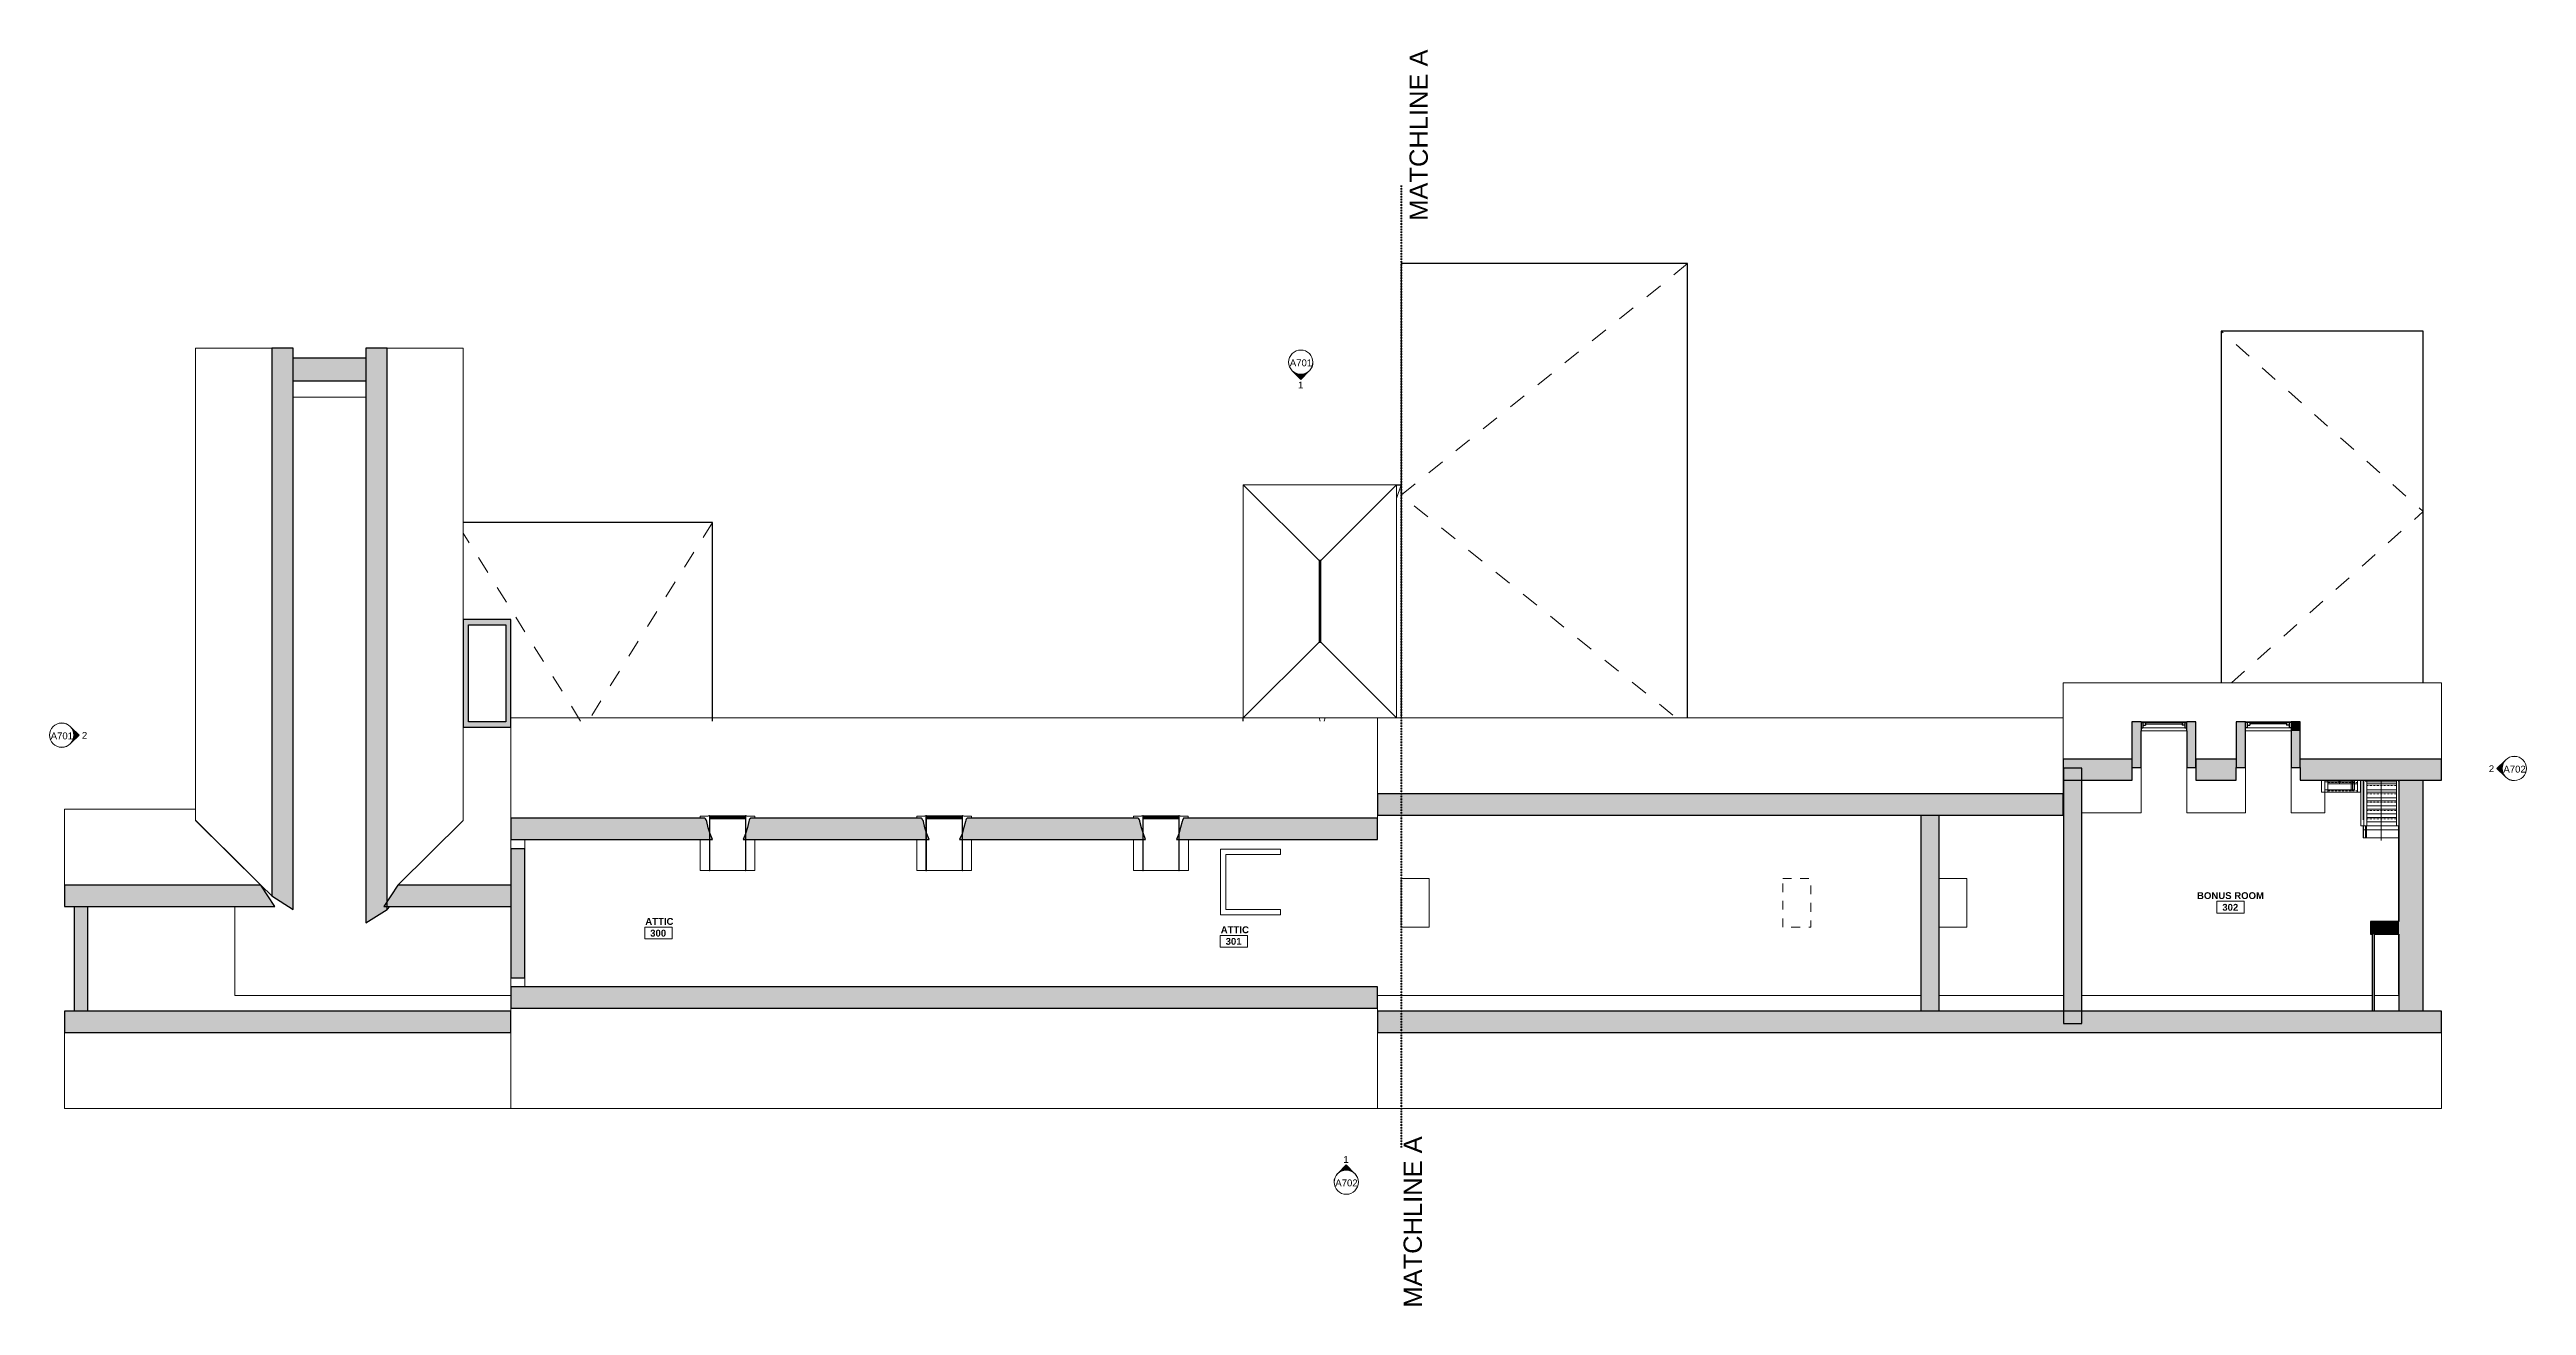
# Model space of a CAD drawing. Header units: inches. Extents: x -545 to 1083, y -2066 to -1239.
import ezdxf

# ---------------------------------------------------------------- set-up
doc = ezdxf.new("R2010")
doc.units = ezdxf.units.IN
doc.header["$MEASUREMENT"] = 0
for name, pattern in [('Dash', [0.25, 0.125, -0.125]), ('IMPORT-Dash Medium _3_', [23.04, 11.52, -11.52]), ('IMPORT-Dash Short _3_', [11.52, 5.76, -5.76]), ('Overhead 1_16_', [0.101562, 0.0625, -0.039062])]:
    doc.linetypes.add(name, pattern=pattern)
for name, color, linetype, lineweight in [('18_0417_APT_THRID FLOOR_EXISTING_dwg', 8, 'Continuous', 9), ('A-ANNO-MATC', 214, 'Dash', 140), ('A-AREA-IDEN', 2, 'Continuous', 9), ('A-FLOR-HRAL', 11, 'Continuous', 18), ('A-GENM', 13, 'Continuous', 18), ('A-GLAZ', 151, 'Continuous', 18), ('A-ROOF', 132, 'Continuous', 18), ('A-ROOF-PATT', 132, 'Continuous', 18), ('A-WALL', 113, 'Continuous', 18), ('A-WALL-PATT', 111, 'Continuous', 18), ('AE-LINE', 7, 'Continuous', 9), ('G-ANNO-SYMB', 111, 'Continuous', 9), ('G-ANNO-TEXT', 231, 'Continuous', 9), ('I-WALL', 2, 'Continuous', 18), ('S-STRS', 31, 'Continuous', 18)]:
    doc.layers.add(name, color=color, linetype=linetype, lineweight=lineweight)
doc.styles.add('Arial', font='arial.ttf', dxfattribs={"height": 4.5})
doc.styles.add('Swis721 Lt BT', font='swissl.ttf', dxfattribs={"height": 4.5})
doc.styles.add('Swis721 Lt BT_1', font='swissl.ttf', dxfattribs={"height": 12})
doc.styles.add('Swis721 Lt BT_B', font='', dxfattribs={"height": 4.5})
doc.styles.get('Swis721 Lt BT_B').set_extended_font_data('Swis721 Lt BT', bold=True)

# ---------------------------------------------------------------- blocks, each defined once
blk = doc.blocks.new('18_0417_APT_THRID FLOOR_EXISTING_dwg-5082361-ATTIC - CONSTRUCTION')
at = {"layer": 'AE-LINE', "color": 253, "lineweight": 18}
for p, q in [((4139.5, -1468), (4091.6, -1468)), ((5446.9, -1721), (5427.2, -1721)), ((5437, -1722.1), (5437.6, -1719.9)), ((5452.5, -1721), (5453, -1721)), ((5454, -1720.7), (5454, -1719.9)), ((5454.7, -1720.7), (5454.7, -1719.9)), ((5455, -1721), (5474.5, -1721)), ((5464.4, -1759.5), (5464.4, -1719.9)), ((5475.8, -1720.7), (5475.8, -1719.9)), ((5255.5, -1741.5), (5255.3, -1741.5)), ((5446.9, -1726.3), (5427.2, -1726.3)), ((5452.5, -1726.3), (5453, -1726.3)), ((5452.5, -1731.6), (5453, -1731.6)), ((5452.5, -1736.8), (5453, -1736.8)), ((5452.5, -1742.1), (5453, -1742.1)), ((5455, -1726.3), (5474.5, -1726.3)), ((5455, -1731.6), (5474.5, -1731.6)), ((5455, -1736.8), (5474.5, -1736.8)), ((5455, -1742.1), (5474.5, -1742.1)), ((5452.5, -1752.6), (5475.8, -1752.6)), ((5452.5, -1757.9), (5475.8, -1757.9)), ((5454, -1757.9), (5454, -1749.9)), ((5454.7, -1757.9), (5454.7, -1749.9)), ((5455, -1747.4), (5474.5, -1747.4)), ((5475.8, -1812.8), (5475.8, -1749.9)), ((4053.3, -1771.9), (4053.3, -1772)), ((4053.3, -1803), (4053.3, -1861.5)), ((5475.8, -1860.8), (5475.8, -1821.3)), ((4053.3, -1861.5), (4235, -1861.5)), ((4804.6, -1861.5), (5161.8, -1861.5)), ((5173.8, -1861.5), (5255.5, -1861.5)), ((5267.5, -1861.5), (5458.4, -1861.5)), ((5459.9, -1861.5), (5475.8, -1861.5))]:
    blk.add_line(p, q, dxfattribs=at)
at = {"layer": 'AE-LINE', "color": 253, "linetype": 'IMPORT-Dash Medium _3_', "lineweight": 18}
for p, q in [((4817.1, -1534.7), (4820, -1525.7)), ((4280.7, -1681), (4203.5, -1557.4)), ((4367.3, -1550.4), (4285.7, -1681)), ((4766.2, -1679), (4766.9, -1681)), ((4769.4, -1681), (4770.1, -1679))]:
    blk.add_line(p, q, dxfattribs=at)
at = {"layer": 'AE-LINE', "color": 9, "lineweight": 30}
for p, q in [((4817.1, -1525.7), (4820, -1525.7)), ((4716.3, -1681), (4716.3, -1679)), ((5446.9, -1726.3), (5446.9, -1719.9)), ((5452.5, -1719.9), (5452.5, -1746)), ((5452.5, -1749.9), (5452.5, -1757.9))]:
    blk.add_line(p, q, dxfattribs=at)
at = {"layer": 'AE-LINE', "color": 253, "linetype": 'IMPORT-Dash Medium _3_', "lineweight": 18, "flags": 128}
for points in [[(5008.4, -1380.1), (4820, -1532.5), (5001, -1679)], [(5365.9, -1655.9), (5492, -1543.2), (5359.2, -1424.6)]]:
    blk.add_lwpolyline(points, dxfattribs=at)
at = {"layer": 'AE-LINE', "color": 9, "lineweight": 30, "flags": 128}
for points in [[(5008.4, -1679), (5008.4, -1380.1), (4820, -1380.1), (4820, -1525.7), (4820, -1679)], [(5492, -1655.9), (5492, -1424.6), (5359.2, -1424.6), (5359.2, -1655.9)], [(4367.3, -1681), (4367.3, -1550.4), (4203.5, -1550.4)]]:
    blk.add_lwpolyline(points, dxfattribs=at)
at = {"layer": 'AE-LINE', "color": 253, "lineweight": 18, "flags": 128}
for points in [[(5375.2, -1711.6), (5375.2, -1741.5), (5336.6, -1741.5), (5336.6, -1687.5)], [(5306.6, -1711.6), (5306.6, -1741.5), (5267.5, -1741.5)], [(5427.2, -1719.9), (5427.2, -1741.5), (5405.2, -1741.5), (5405.2, -1711.6)], [(5437, -1719.9), (5437, -1722.1), (5436.4, -1719.9)], [(5173.8, -1816.7), (5191.9, -1816.7), (5191.9, -1784.5), (5173.8, -1784.5)]]:
    blk.add_lwpolyline(points, dxfattribs=at)
for points in [[(5444.7, -1719.9), (5444.7, -1727.1)], [(5445.4, -1719.9), (5445.4, -1726.9)], [(4820.2, -1784.5), (4838.6, -1784.5), (4838.6, -1816.7), (4820.2, -1816.7)]]:
    blk.add_lwpolyline(points, close=True, dxfattribs=at)
at = {"layer": 'AE-LINE', "color": 253, "linetype": 'IMPORT-Dash Short _3_', "lineweight": 18, "flags": 128}
blk.add_lwpolyline([(5070.9, -1784.5), (5089.3, -1784.5), (5089.3, -1816.7), (5070.9, -1816.7)], close=True, dxfattribs=at)
blk = doc.blocks.new('Top Rail Type - Top Rail_Internal_-5120878-ATTIC - CONSTRUCTION')
at = {"layer": 'A-FLOR-HRAL', "lineweight": 9}
for p, q in [((971.7, -1727.9), (971.7, -1719.9)), ((973.7, -1719.9), (973.7, -1727.9)), ((976, -1749.9), (976, -1719.9)), ((978, -1719.9), (978, -1749.9)), ((973.7, -1727.9), (971.7, -1727.9)), ((978, -1749.9), (976, -1749.9))]:
    blk.add_line(p, q, dxfattribs=at)
blk = doc.blocks.new('Top Rail Type - Top Rail_Internal_-V1-ATTIC - CONSTRUCTION')
at = {"layer": 'A-FLOR-HRAL', "lineweight": 9}
for p, q in [((971.7, -1727.9), (971.7, -1719.9)), ((973.7, -1727.9), (973.7, -1719.9)), ((976, -1719.9), (976, -1749.9)), ((978, -1719.9), (978, -1749.9)), ((971.7, -1727.9), (973.7, -1727.9)), ((978, -1749.9), (976, -1749.9))]:
    blk.add_line(p, q, dxfattribs=at)
blk = doc.blocks.new('Top Rail Type - Top Rail_Internal_-5120897-ATTIC - CONSTRUCTION')
at = {"layer": 'A-FLOR-HRAL', "lineweight": 9}
for p, q in [((950.2, -1727.9), (950.2, -1719.9)), ((952.2, -1719.9), (952.2, -1727.9)), ((997.5, -1749.9), (997.5, -1719.9)), ((952.2, -1727.9), (950.2, -1727.9)), ((999, -1749.9), (997.5, -1749.9))]:
    blk.add_line(p, q, dxfattribs=at)
blk = doc.blocks.new('Top Rail Type - Top Rail_Internal_-V2-ATTIC - CONSTRUCTION')
at = {"layer": 'A-FLOR-HRAL', "lineweight": 9}
for p, q in [((950.2, -1727.9), (950.2, -1719.9)), ((952.2, -1727.9), (952.2, -1719.9)), ((997.5, -1719.9), (997.5, -1749.9)), ((950.2, -1727.9), (952.2, -1727.9)), ((999, -1749.9), (997.5, -1749.9))]:
    blk.add_line(p, q, dxfattribs=at)
blk = doc.blocks.new('Window-Double-Hung - 30_ x 46_-5486837-ATTIC - CONSTRUCTION')
at = {"layer": 'A-GLAZ', "color": 8, "lineweight": 30}
for p, q in [((-15, 3), (-15, -3)), ((-15, 2.5), (-12, 2.5)), ((-13.75, 2.5), (-13.75, -1)), ((-13.75, 0.75), (-12, 0.75)), ((-12, 2.5), (-12, 0.75)), ((-12, 1.625), (12, 1.625)), ((12, 2.5), (15, 2.5)), ((12, 2.5), (12, 0.75)), ((13.75, 0.75), (12, 0.75)), ((13.75, 2.5), (13.75, -1)), ((15, -3), (15, 3)), ((-15, -1), (-13.75, -1)), ((13.75, -1), (15, -1))]:
    blk.add_line(p, q, dxfattribs=at)
at = {"layer": 'A-GLAZ'}
for p, q in [((15, 3), (-15, 3)), ((-15, -3), (15, -3))]:
    blk.add_line(p, q, dxfattribs=at)
at = {"layer": 'A-GLAZ', "lineweight": 9}
for p, q in [((-12, 2.5), (12, 2.5)), ((-13.75, -1), (13.75, -1))]:
    blk.add_line(p, q, dxfattribs=at)
blk = doc.blocks.new('Window-Double-Hung - 30_ x 46_-5486841-ATTIC - CONSTRUCTION')
at = {"layer": 'A-GLAZ'}
for p, q in [((-15, 3), (15, 3)), ((15, -3), (-15, -3))]:
    blk.add_line(p, q, dxfattribs=at)
at = {"layer": 'A-GLAZ', "color": 8, "lineweight": 30}
for p, q in [((-15, -3), (-15, 3)), ((-15, 1), (-13.75, 1)), ((-13.75, -2.5), (-13.75, 1)), ((13.75, 1), (15, 1)), ((13.75, -2.5), (13.75, 1)), ((15, 3), (15, -3)), ((-15, -2.5), (-12, -2.5)), ((-13.75, -0.75), (-12, -0.75)), ((-12, -2.5), (-12, -0.75)), ((-12, -1.625), (12, -1.625)), ((12, -2.5), (12, -0.75)), ((13.75, -0.75), (12, -0.75)), ((12, -2.5), (15, -2.5))]:
    blk.add_line(p, q, dxfattribs=at)
at = {"layer": 'A-GLAZ', "lineweight": 9}
for p, q in [((-13.75, 1), (13.75, 1)), ((-12, -2.5), (12, -2.5))]:
    blk.add_line(p, q, dxfattribs=at)
blk = doc.blocks.new('ROOF VENT - ROOF VENT-5512968-ATTIC - CONSTRUCTION')
at = {"layer": 'A-GENM', "lineweight": 9}
h = blk.add_hatch(color=7, dxfattribs=at)
h.paths.add_polyline_path([(-11.7, 0), (-12, 0), (-12, -36), (-11.7, -36), (-11.7, -13.7)], flags=0)
h.paths.add_polyline_path([(11.7, 0), (11.7, -36), (12, -36), (12, 0)], flags=0)
for points in [[(-5.7, -34.3), (-11.7, -34.3), (-11.7, -34.9), (11.7, -34.9), (11.7, -34.3), (7.9, -34.3)], [(-5.7, -35.6), (-11.7, -35.6), (-11.7, -35.7), (11.7, -35.7), (11.7, -35.6), (7.9, -35.6)]]:
    blk.add_hatch(color=7, dxfattribs=at).paths.add_polyline_path(points, flags=0)
for p, q in [((-18, 0), (-18, -20.5)), ((-18, 0), (-15.6, 0)), ((-15.6, 0), (-13.9, 0)), ((-13.9, 0), (-12.8, 0)), ((-12.8, 0), (-12, 0)), ((-11.7, 0), (11.7, 0)), ((12, 0), (12.8, 0)), ((12.8, 0), (13.9, 0)), ((13.9, 0), (15.6, 0)), ((15.6, 0), (18, 0)), ((18, 0), (18, -20.5)), ((-12, -36), (-12.7, -36)), ((-11.7, -34.2), (11.7, -34.2)), ((-11.7, -36), (11.7, -36)), ((12.7, -36), (12, -36))]:
    blk.add_line(p, q, dxfattribs=at)
at = {"layer": 'A-GENM', "color": 8, "lineweight": 30}
for p, q in [((-11.7, 0), (-12, 0)), ((-12, 0), (-12, -36)), ((-11.7, -36), (-11.7, 0)), ((12, 0), (11.7, 0)), ((11.7, 0), (11.7, -36)), ((12, -36), (12, 0)), ((-12, -36), (-11.7, -36)), ((11.7, -34.3), (-11.7, -34.3)), ((-11.7, -34.3), (-11.7, -34.9)), ((-11.7, -34.9), (11.7, -34.9)), ((11.7, -35.6), (-11.7, -35.6)), ((-11.7, -35.6), (-11.7, -35.7)), ((-11.7, -35.7), (11.7, -35.7)), ((11.7, -34.9), (11.7, -34.3)), ((11.7, -35.7), (11.7, -35.6)), ((11.7, -36), (12, -36))]:
    blk.add_line(p, q, dxfattribs=at)
blk = doc.blocks.new('ROOF VENT - ROOF VENT-V3-ATTIC - CONSTRUCTION')
at = {"layer": 'A-GENM', "lineweight": 9}
h = blk.add_hatch(color=7, dxfattribs=at)
h.paths.add_polyline_path([(-11.7, 0), (-12, 0), (-12, -36), (-11.7, -36), (-11.7, -13.7)], flags=0)
h.paths.add_polyline_path([(11.7, 0), (11.7, -36), (12, -36), (12, 0)], flags=0)
for points in [[(-4.9, -34.3), (-11.7, -34.3), (-11.7, -34.9), (11.7, -34.9), (11.7, -34.3), (8.7, -34.3)], [(-11.7, -35.6), (-11.7, -35.7), (11.7, -35.7), (11.7, -35.6), (-11.7, -35.6)]]:
    blk.add_hatch(color=7, dxfattribs=at).paths.add_polyline_path(points, flags=0)
for p, q in [((-18, 0), (-18, -20.5)), ((-18, 0), (-15.6, 0)), ((-15.6, 0), (-13.9, 0)), ((-13.9, 0), (-12.8, 0)), ((-12.8, 0), (-12, 0)), ((-11.7, 0), (11.7, 0)), ((12, 0), (12.8, 0)), ((12.8, 0), (13.9, 0)), ((13.9, 0), (15.6, 0)), ((15.6, 0), (18, 0)), ((18, 0), (18, -20.5)), ((-12, -36), (-12.7, -36)), ((-11.7, -34.2), (11.7, -34.2)), ((-11.7, -36), (11.7, -36)), ((12.7, -36), (12, -36))]:
    blk.add_line(p, q, dxfattribs=at)
at = {"layer": 'A-GENM', "color": 8, "lineweight": 30}
for p, q in [((-11.7, 0), (-12, 0)), ((-12, 0), (-12, -36)), ((-11.7, -36), (-11.7, 0)), ((12, 0), (11.7, 0)), ((11.7, 0), (11.7, -36)), ((12, -36), (12, 0)), ((-12, -36), (-11.7, -36)), ((11.7, -34.3), (-11.7, -34.3)), ((-11.7, -34.3), (-11.7, -34.9)), ((-11.7, -34.9), (11.7, -34.9)), ((11.7, -35.6), (-11.7, -35.6)), ((-11.7, -35.6), (-11.7, -35.7)), ((-11.7, -35.7), (11.7, -35.7)), ((11.7, -34.9), (11.7, -34.3)), ((11.7, -35.7), (11.7, -35.6)), ((11.7, -36), (12, -36))]:
    blk.add_line(p, q, dxfattribs=at)
blk = doc.blocks.new('Elevation - Filled Arrow 2-347888-ATTIC - CONSTRUCTION')
at = {"layer": 'G-ANNO-SYMB'}
blk.add_circle((0, 0), 0.166, dxfattribs=at)
blk = doc.blocks.new('Elevation - Filled Arrow-151867-ATTIC - CONSTRUCTION')
at = {"layer": 'G-ANNO-SYMB'}
h = blk.add_hatch(color=256, dxfattribs=at)
edge = h.paths.add_edge_path(flags=0)
edge.add_line((0, 0.239), (0.11, 0.125))
edge.add_arc((0, 0), 0.167, 48.498, 130.5571)
edge.add_line((-0.109, 0.126), (0, 0.239))
for p, q in [((0, 0.239), (-0.109, 0.126)), ((-0.108, 0.127), (0, 0.239)), ((0, 0.239), (-0.108, 0.127)), ((0, 0.239), (0.11, 0.125)), ((0.11, 0.125), (0, 0.239))]:
    blk.add_line(p, q, dxfattribs=at)
blk.add_arc((0, 0), 0.167, 48.498, 130.5571, dxfattribs=at)
blk.add_ellipse((0, 0), major_axis=(-0.167, 0), ratio=0.999376, start_param=3.141593, end_param=6.283185, dxfattribs=at)
blk = doc.blocks.new('Room Tag - Room Name and Number-3379422-ATTIC - CONSTRUCTION')
at = {"layer": 'A-AREA-IDEN'}
for p, q in [((-0.188, -0.164), (-0.188, -0.002)), ((-0.188, -0.002), (0.187, -0.002)), ((0.187, -0.002), (-0.188, -0.002)), ((-0.188, -0.002), (-0.188, -0.164)), ((0.187, -0.164), (-0.188, -0.164)), ((-0.188, -0.164), (0.187, -0.164)), ((0.187, -0.002), (0.187, -0.164)), ((0.187, -0.164), (0.187, -0.002))]:
    blk.add_line(p, q, dxfattribs=at)

msp = doc.modelspace()

# ---------------------------------------------------------------- hatches: boundary and pattern name
at = {"layer": 'A-ROOF-PATT'}
h = msp.add_hatch(color=250, dxfattribs=at)
h.paths.add_polyline_path([(-337.6, -1813.8), (-323.6, -1804.9), (-323.6, -1435.7), (-337.6, -1435.7), (-337.6, -1648.1)], flags=0)
h.paths.add_polyline_path([(-385.4, -1804.9), (-385.4, -1435.7), (-399.4, -1435.7), (-399.4, -1796), (-394, -1799.5)], flags=0)
h = msp.add_hatch(color=250, dxfattribs=at)
h.paths.add_polyline_path([(911.7, -1885.9), (1027.1, -1885.9), (1027.1, -1871.9), (327.6, -1871.9), (327.6, -1885.9), (694.1, -1885.9)], flags=0)
h.paths.add_polyline_path([(694.1, -1743), (778.3, -1743), (778.3, -1729), (327.6, -1729), (327.6, -1743)], flags=0)
h.paths.add_polyline_path([(1027.1, -1719.9), (1027.1, -1706), (934.1, -1706), (934.1, -1719.9), (1020.5, -1719.9)], flags=0)
h.paths.add_polyline_path([(865.6, -1719.9), (892.1, -1719.9), (892.1, -1706), (865.6, -1706)], flags=0)
h.paths.add_polyline_path([(823.6, -1719.9), (823.6, -1706), (778.3, -1706), (778.3, -1719.9)], flags=0)
h = msp.add_hatch(color=250, dxfattribs=at)
h.paths.add_polyline_path([(-242.1, -1869.9), (327.6, -1869.9), (327.6, -1855.9), (-242.1, -1855.9)], flags=0)
h.paths.add_polyline_path([(175.1, -1759), (173.6, -1755.2), (172.3, -1751.2), (171.4, -1747.2), (171.2, -1746.5), (171, -1745.9), (170.6, -1745.4), (170.2, -1745), (57.7, -1745), (57.2, -1745.6), (56.9, -1746.2), (56.6, -1747), (55.7, -1751.1), (54.4, -1755.1), (52.8, -1759), (163.7, -1759)], flags=0)
h.paths.add_polyline_path([(14.1, -1759), (32.7, -1759), (31.2, -1755.2), (29.9, -1751.2), (29, -1747.2), (28.8, -1746.5), (28.5, -1745.9), (28.2, -1745.4), (27.7, -1745), (-84.7, -1745), (-85.2, -1745.6), (-85.5, -1746.2), (-85.7, -1747), (-86.7, -1751.1), (-87.9, -1755.1), (-89.5, -1759), (-13.1, -1759)], flags=0)
h.paths.add_polyline_path([(195.3, -1759), (327.6, -1759), (327.6, -1745), (200.1, -1745), (199.7, -1745.6), (199.3, -1746.2), (199.1, -1747), (198.1, -1751.1), (196.9, -1755.1)], flags=0)
h.paths.add_polyline_path([(-109.7, -1759), (-111.2, -1755.2), (-112.5, -1751.2), (-113.4, -1747.2), (-113.6, -1746.5), (-113.8, -1745.9), (-114.2, -1745.4), (-114.6, -1745), (-242.1, -1745), (-242.1, -1759), (-122, -1759)], flags=0)
h = msp.add_hatch(color=250, dxfattribs=at)
h.paths.add_polyline_path([(-242.1, -1885.9), (-242.1, -1871.9), (-535.7, -1871.9), (-535.7, -1885.9), (-394, -1885.9)], flags=0)
h.paths.add_polyline_path([(-242.1, -1803), (-242.1, -1789), (-316.6, -1789), (-325.6, -1803)], flags=0)
h.paths.add_polyline_path([(-535.7, -1803), (-397.4, -1803), (-406.5, -1789), (-535.7, -1789)], flags=0)
at = {"layer": 'A-WALL-PATT', "lineweight": 9}
for points in [[(-337.6, -1457.2), (-337.6, -1442.2), (-385.4, -1442.2), (-385.4, -1457.2)], [(-245.6, -1617.7), (-242.1, -1617.7), (-242.1, -1614.2), (-273.6, -1614.2), (-273.6, -1617.7), (-270.1, -1617.7)], [(-270.1, -1681.5), (-270.1, -1617.7), (-273.6, -1617.7), (-273.6, -1681.5)], [(-242.1, -1685), (-242.1, -1617.7), (-245.6, -1617.7), (-245.6, -1685)], [(-245.6, -1685), (-245.6, -1681.5), (-273.6, -1681.5), (-273.6, -1685)], [(829.5, -1711.6), (829.5, -1681.5), (823.5, -1681.5), (823.5, -1711.6)], [(865.6, -1711.6), (865.6, -1687.5), (859.6, -1687.5), (859.6, -1711.6)], [(898.1, -1711.6), (898.1, -1681.5), (892.1, -1681.5), (892.1, -1711.6)], [(934.1, -1687.5), (934.1, -1681.5), (928.1, -1681.5), (928.1, -1687.5)], [(934.1, -1711.6), (934.1, -1687.5), (928.1, -1687.5), (928.1, -1711.6)], [(790.5, -1879.9), (790.5, -1712), (778.5, -1712), (778.5, -1879.9)], [(1015, -1871.9), (1015, -1719.9), (999, -1719.9), (999, -1871.9)], [(684.7, -1871.9), (696.7, -1871.9), (696.7, -1743), (684.7, -1743)], [(-233.1, -1849.9), (-233.1, -1765), (-242.1, -1765), (-242.1, -1849.9)], [(-520.2, -1871.9), (-520.2, -1803), (-529.2, -1803), (-529.2, -1871.9)], [(999, -1821.3), (999, -1812.8), (980.3, -1812.8), (980.3, -1821.3), (982.9, -1821.3)], [(982.9, -1871.9), (982.9, -1821.3), (981.4, -1821.3), (981.4, -1871.9)]]:
    msp.add_hatch(color=7, dxfattribs=at).paths.add_polyline_path(points, flags=0)
h = msp.add_hatch(color=7, dxfattribs=at)
h.paths.add_polyline_path([(829.5, -1687.5), (829.5, -1687.5), (829.5, -1681.5), (829.5, -1681.5)], flags=0)
h.paths.add_polyline_path([(865.6, -1687.5), (865.6, -1681.5), (859.5, -1681.5), (859.5, -1687.5), (859.6, -1687.5)], flags=0)

# ---------------------------------------------------------------- linework, layer by layer
at = {"layer": 'A-ANNO-MATC'}
msp.add_line((343.2, -1328.7), (343.2, -1961.7), dxfattribs=at)
at = {"layer": 'A-ROOF'}
for p, q in [((-399.4, -1435.7), (-449.4, -1435.7)), ((-449.4, -1435.7), (-449.4, -1746.6)), ((-273.6, -1435.7), (-323.6, -1435.7)), ((-273.6, -1614.2), (-273.6, -1435.7)), ((340, -1525.7), (239.3, -1525.7)), ((239.3, -1525.7), (289.3, -1575.7)), ((239.3, -1525.7), (239.3, -1679)), ((290, -1575.7), (340, -1525.7)), ((340, -1679), (340, -1525.7)), ((239.3, -1679), (289.3, -1628.9)), ((340, -1679), (290, -1628.9)), ((778.3, -1655.9), (778.3, -1706)), ((1027.1, -1655.9), (778.3, -1655.9)), ((1027.1, -1706), (1027.1, -1655.9)), ((-273.6, -1746.6), (-273.6, -1685)), ((778.3, -1679), (-242.1, -1679)), ((-242.1, -1685), (-242.1, -1745)), ((327.6, -1679), (327.6, -1729)), ((823.6, -1681.5), (823.6, -1681.5)), ((823.6, -1681.5), (865.6, -1681.5)), ((865.6, -1681.5), (865.6, -1706)), ((865.6, -1686.5), (865.6, -1686.5)), ((892.1, -1681.5), (892.1, -1681.5)), ((892.1, -1681.5), (934.1, -1681.5)), ((934.1, -1681.5), (934.1, -1681.5)), ((778.3, -1729), (778.3, -1719.9)), ((-449.4, -1739), (-535.7, -1739)), ((-535.7, -1739), (-535.7, -1789)), ((-406.5, -1789), (-449.6, -1746.4)), ((-449.6, -1746.4), (-449.4, -1746.4)), ((-449.4, -1746.5), (-449.3, -1746.5)), ((-449.3, -1746.5), (-413.4, -1782.1)), ((-273.5, -1746.4), (-316.6, -1789)), ((-273.6, -1746.4), (-273.5, -1746.4)), ((-117.7, -1744.5), (-117.7, -1743.5)), ((-117.7, -1743.5), (-112.4, -1743.5)), ((-114.8, -1745), (-117.7, -1744.5)), ((-87, -1743.5), (-81.7, -1743.5)), ((-81.7, -1744.5), (-84.4, -1744.9)), ((-81.7, -1743.5), (-81.7, -1744.5)), ((24.7, -1744.5), (24.7, -1743.5)), ((24.7, -1743.5), (30, -1743.5)), ((27.6, -1745), (24.7, -1744.5)), ((55.5, -1743.5), (60.7, -1743.5)), ((60.7, -1744.5), (58, -1744.9)), ((60.7, -1743.5), (60.7, -1744.5)), ((167.1, -1744.5), (167.1, -1743.5)), ((167.1, -1743.5), (172.5, -1743.5)), ((170.1, -1745), (167.1, -1744.5)), ((197.9, -1743.5), (203.1, -1743.5)), ((203.1, -1744.5), (200.4, -1744.9)), ((203.1, -1743.5), (203.1, -1744.5)), ((327.6, -1745), (327.6, -1743)), ((-406.4, -1789.1), (-399.4, -1796)), ((-323.6, -1804.9), (-321.7, -1803)), ((-242.1, -1869.9), (-242.1, -1871.9)), ((327.6, -1871.9), (327.6, -1869.9)), ((-535.7, -1885.9), (-535.7, -1935.9)), ((-242.1, -1935.9), (-242.1, -1885.9)), ((327.6, -1885.9), (327.6, -1935.9)), ((1027.1, -1935.9), (1027.1, -1885.9)), ((-535.7, -1935.9), (1027.1, -1935.9))]:
    msp.add_line(p, q, dxfattribs=at)
at = {"layer": 'A-ROOF', "color": 8, "lineweight": 30}
for p, q in [((-385.4, -1435.7), (-399.4, -1435.7)), ((-399.4, -1435.7), (-399.4, -1796)), ((-385.4, -1804.9), (-385.4, -1435.7)), ((-337.6, -1435.7), (-337.6, -1813.8)), ((-323.6, -1435.7), (-337.6, -1435.7)), ((-323.6, -1804.9), (-323.6, -1435.7)), ((823.6, -1706), (778.3, -1706)), ((778.3, -1706), (778.3, -1719.9)), ((823.6, -1719.9), (823.6, -1706)), ((892.1, -1706), (865.6, -1706)), ((865.6, -1706), (865.6, -1719.9)), ((1027.1, -1706), (934.1, -1706)), ((1027.1, -1719.9), (1027.1, -1706)), ((778.3, -1719.9), (823.6, -1719.9)), ((865.6, -1719.9), (892.1, -1719.9)), ((892.1, -1719.9), (892.1, -1711.6)), ((934.1, -1711.6), (934.1, -1719.9)), ((934.1, -1719.9), (1027.1, -1719.9)), ((778.3, -1729), (327.6, -1729)), ((327.6, -1729), (327.6, -1743)), ((778.3, -1743), (778.3, -1729)), ((-114.6, -1745), (-242.1, -1745)), ((-242.1, -1745), (-242.1, -1759)), ((27.7, -1745), (-84.7, -1745)), ((170.2, -1745), (57.7, -1745)), ((327.6, -1745), (200.1, -1745)), ((327.6, -1743), (778.3, -1743)), ((327.6, -1759), (327.6, -1745)), ((-242.1, -1759), (-109.7, -1759)), ((-89.5, -1759), (32.7, -1759)), ((52.8, -1759), (175.1, -1759)), ((195.3, -1759), (327.6, -1759)), ((-406.5, -1789), (-535.7, -1789)), ((-535.7, -1789), (-535.7, -1803)), ((-397.4, -1803), (-406.5, -1789)), ((-316.6, -1789), (-325.6, -1803)), ((-242.1, -1789), (-316.6, -1789)), ((-535.7, -1803), (-397.4, -1803)), ((-399.4, -1796), (-385.4, -1804.9)), ((-337.6, -1813.8), (-323.6, -1804.9)), ((-325.6, -1803), (-242.1, -1803)), ((327.6, -1855.9), (-242.1, -1855.9)), ((-242.1, -1855.9), (-242.1, -1869.9)), ((327.6, -1869.9), (327.6, -1855.9)), ((-242.1, -1871.9), (-535.7, -1871.9)), ((-535.7, -1871.9), (-535.7, -1885.9)), ((-242.1, -1869.9), (327.6, -1869.9)), ((-242.1, -1885.9), (-242.1, -1871.9)), ((1027.1, -1871.9), (327.6, -1871.9)), ((327.6, -1871.9), (327.6, -1885.9)), ((1027.1, -1885.9), (1027.1, -1871.9)), ((-535.7, -1885.9), (-242.1, -1885.9)), ((327.6, -1885.9), (1027.1, -1885.9))]:
    msp.add_line(p, q, dxfattribs=at)
at = {"layer": 'A-ROOF', "lineweight": 60}
for p, q in [((290, -1575.7), (289.3, -1575.7)), ((289.3, -1575.7), (289.3, -1628.9)), ((290, -1628.9), (290, -1575.7)), ((289.3, -1628.9), (290, -1628.9))]:
    msp.add_line(p, q, dxfattribs=at)
at = {"layer": 'A-ROOF', "color": 8, "lineweight": 30, "flags": 128}
for points in [[(-113.4, -1747.2), (-113.6, -1746.5), (-113.8, -1745.9), (-114.2, -1745.4), (-114.6, -1745)], [(-109.7, -1759), (-111.2, -1755.2), (-112.5, -1751.2), (-113.4, -1747.2)], [(-85.7, -1747), (-86.7, -1751.1), (-87.9, -1755.1), (-89.5, -1759)], [(-84.7, -1745), (-85.2, -1745.6), (-85.5, -1746.2), (-85.7, -1747)], [(29, -1747.2), (28.8, -1746.5), (28.5, -1745.9), (28.2, -1745.4), (27.7, -1745)], [(32.7, -1759), (31.2, -1755.2), (29.9, -1751.2), (29, -1747.2)], [(56.6, -1747), (55.7, -1751.1), (54.4, -1755.1), (52.8, -1759)], [(57.7, -1745), (57.2, -1745.6), (56.9, -1746.2), (56.6, -1747)], [(171.4, -1747.2), (171.2, -1746.5), (171, -1745.9), (170.6, -1745.4), (170.2, -1745)], [(175.1, -1759), (173.6, -1755.2), (172.3, -1751.2), (171.4, -1747.2)], [(199.1, -1747), (198.1, -1751.1), (196.9, -1755.1), (195.3, -1759)], [(200.1, -1745), (199.7, -1745.6), (199.3, -1746.2), (199.1, -1747)]]:
    msp.add_lwpolyline(points, dxfattribs=at)
at = {"layer": 'A-ROOF'}
for centre, start_param, end_param in [((-116.1, -1746.9), 1.011418, 1.064087), ((-83, -1746.8), 2.077506, 2.210203), ((26.3, -1746.9), 1.011418, 1.064087), ((59.3, -1746.8), 2.077506, 2.210203), ((168.7, -1746.9), 1.011418, 1.064087), ((201.8, -1746.8), 2.077506, 2.210203)]:
    msp.add_ellipse(centre, major_axis=(2.77, 0), ratio=0.8, start_param=start_param, end_param=end_param, dxfattribs=at)
at = {"layer": 'A-WALL', "color": 8, "lineweight": 30}
for p, q in [((-337.6, -1442.2), (-385.4, -1442.2)), ((-385.4, -1457.2), (-337.6, -1457.2)), ((999, -1719.9), (999, -1812.8)), ((1015, -1871.9), (1015, -1719.9)), ((-242.1, -1765), (-242.1, -1849.9)), ((-233.1, -1765), (-242.1, -1765)), ((-233.1, -1849.9), (-233.1, -1765)), ((-529.2, -1803), (-529.2, -1871.9)), ((-520.2, -1871.9), (-520.2, -1803)), ((999, -1812.8), (980.3, -1812.8)), ((980.3, -1812.8), (980.3, -1821.3)), ((980.3, -1821.3), (981.4, -1821.3)), ((982.9, -1821.3), (999, -1821.3)), ((999, -1821.3), (999, -1871.9)), ((-242.1, -1849.9), (-233.1, -1849.9))]:
    msp.add_line(p, q, dxfattribs=at)
at = {"layer": 'A-WALL', "lineweight": 9}
for p, q in [((-242.1, -1765), (-242.1, -1759)), ((-233.1, -1759), (-233.1, -1765)), ((-242.1, -1855.9), (-242.1, -1849.9)), ((-233.1, -1849.9), (-233.1, -1855.9))]:
    msp.add_line(p, q, dxfattribs=at)
at = {"layer": 'I-WALL', "color": 8, "lineweight": 30}
for p, q in [((-242.1, -1614.2), (-273.6, -1614.2)), ((-273.6, -1614.2), (-273.6, -1685)), ((-270.1, -1617.7), (-245.6, -1617.7)), ((-270.1, -1681.5), (-270.1, -1617.7)), ((-245.6, -1617.7), (-245.6, -1681.5)), ((-242.1, -1685), (-242.1, -1614.2)), ((-273.6, -1685), (-242.1, -1685)), ((-245.6, -1681.5), (-270.1, -1681.5)), ((829.5, -1681.5), (823.5, -1681.5)), ((823.5, -1681.5), (823.5, -1711.6)), ((829.5, -1711.6), (829.5, -1687.5)), ((829.5, -1687.5), (829.5, -1687.5)), ((865.6, -1681.5), (859.5, -1681.5)), ((859.5, -1687.5), (859.6, -1687.5)), ((859.6, -1687.5), (859.6, -1711.6)), ((865.6, -1711.6), (865.6, -1681.5)), ((898.1, -1681.5), (892.1, -1681.5)), ((892.1, -1681.5), (892.1, -1711.6)), ((898.1, -1711.6), (898.1, -1687.5)), ((934.1, -1681.5), (928.1, -1681.5)), ((928.1, -1687.5), (928.1, -1711.6)), ((934.1, -1711.6), (934.1, -1681.5)), ((790.5, -1712), (778.5, -1712)), ((778.5, -1712), (778.5, -1879.9)), ((790.5, -1879.9), (790.5, -1712)), ((823.5, -1711.6), (829.5, -1711.6)), ((859.6, -1711.6), (865.6, -1711.6)), ((892.1, -1711.6), (898.1, -1711.6)), ((928.1, -1711.6), (934.1, -1711.6)), ((684.7, -1743), (684.7, -1871.9)), ((696.7, -1871.9), (696.7, -1743)), ((981.4, -1821.3), (981.4, -1871.9)), ((982.9, -1871.9), (982.9, -1821.3)), ((778.5, -1879.9), (790.5, -1879.9))]:
    msp.add_line(p, q, dxfattribs=at)
at = {"layer": 'I-WALL', "lineweight": 9}
for p, q in [((224.3, -1765.4), (263.8, -1765.4)), ((224.3, -1808.4), (224.3, -1765.4)), ((263.8, -1768.9), (227.8, -1768.9)), ((227.8, -1768.9), (227.8, -1804.9)), ((263.8, -1768.9), (263.8, -1765.4)), ((227.8, -1804.9), (263.8, -1804.9)), ((263.8, -1808.4), (263.8, -1804.9)), ((263.8, -1808.4), (224.3, -1808.4))]:
    msp.add_line(p, q, dxfattribs=at)
at = {"layer": 'S-STRS', "lineweight": 9}
for p, q in [((948.2, -1727.9), (948.2, -1719.9)), ((952.2, -1722.4), (971.7, -1722.4)), ((974, -1719.9), (974, -1749.9)), ((997.5, -1722.4), (978, -1722.4)), ((948.2, -1727.9), (950.2, -1727.9)), ((952.2, -1727.9), (971.7, -1727.9)), ((973.7, -1727.9), (974, -1727.9)), ((997.5, -1727.9), (978, -1727.9)), ((997.5, -1733.4), (978, -1733.4)), ((997.5, -1738.9), (978, -1738.9)), ((974, -1749.9), (976, -1749.9)), ((997.5, -1744.4), (978, -1744.4)), ((997.5, -1749.9), (978, -1749.9))]:
    msp.add_line(p, q, dxfattribs=at)
at = {"layer": 'S-STRS', "linetype": 'Overhead 1_16_', "lineweight": 9}
for p, q in [((952.2, -1721.4), (971.7, -1721.4)), ((997.5, -1723.4), (978, -1723.4)), ((952.2, -1726.9), (971.7, -1726.9)), ((997.5, -1728.9), (978, -1728.9)), ((997.5, -1734.4), (978, -1734.4)), ((997.5, -1739.9), (978, -1739.9)), ((997.5, -1745.4), (978, -1745.4))]:
    msp.add_line(p, q, dxfattribs=at)

# ---------------------------------------------------------------- block references
at = {"layer": '18_0417_APT_THRID FLOOR_EXISTING_dwg', "color": 9, "lineweight": 30}
msp.add_blockref('18_0417_APT_THRID FLOOR_EXISTING_dwg-5082361-ATTIC - CONSTRUCTION', (-4477, 0), dxfattribs=at)
at = {"layer": 'A-AREA-IDEN', "xscale": 47.99999999999997, "yscale": 47.99999999999997, "zscale": 47.99999999999997}
for p in [(888.4, -1799.5), (-145.1, -1816.5), (233.1, -1821.9)]:
    msp.add_blockref('Room Tag - Room Name and Number-3379422-ATTIC - CONSTRUCTION', p, dxfattribs=at)
at = {"layer": 'A-FLOR-HRAL', "lineweight": 9}
for name in ['Top Rail Type - Top Rail_Internal_-5120897-ATTIC - CONSTRUCTION', 'Top Rail Type - Top Rail_Internal_-V2-ATTIC - CONSTRUCTION', 'Top Rail Type - Top Rail_Internal_-5120878-ATTIC - CONSTRUCTION', 'Top Rail Type - Top Rail_Internal_-V1-ATTIC - CONSTRUCTION']:
    msp.add_blockref(name, (0, 0), dxfattribs=at)
at = {"layer": 'A-GENM', "lineweight": 9, "rotation": 180}
for name, p in [('ROOF VENT - ROOF VENT-V3-ATTIC - CONSTRUCTION', (-99.7, -1779.4)), ('ROOF VENT - ROOF VENT-5512968-ATTIC - CONSTRUCTION', (42.7, -1779.4)), ('ROOF VENT - ROOF VENT-5512968-ATTIC - CONSTRUCTION', (185.2, -1779.4))]:
    msp.add_blockref(name, p, dxfattribs=at)
at = {"layer": 'A-GLAZ'}
msp.add_blockref('Window-Double-Hung - 30_ x 46_-5486837-ATTIC - CONSTRUCTION', (844.5, -1684.5), dxfattribs=at)
at = {"layer": 'A-GLAZ', "rotation": 180}
msp.add_blockref('Window-Double-Hung - 30_ x 46_-5486841-ATTIC - CONSTRUCTION', (913.1, -1684.5), dxfattribs=at)
at = {"layer": 'G-ANNO-SYMB', "xscale": 47.99999999999997, "yscale": 47.99999999999997, "zscale": 47.99999999999997}
for name, p in [('Elevation - Filled Arrow 2-347888-ATTIC - CONSTRUCTION', (277.1, -1444.9)), ('Elevation - Filled Arrow 2-347888-ATTIC - CONSTRUCTION', (-537.5, -1690.3)), ('Elevation - Filled Arrow 2-347888-ATTIC - CONSTRUCTION', (1074.9, -1712.2)), ('Elevation - Filled Arrow-151867-ATTIC - CONSTRUCTION', (307, -1984.4)), ('Elevation - Filled Arrow 2-347888-ATTIC - CONSTRUCTION', (307, -1984.4))]:
    msp.add_blockref(name, p, dxfattribs=at)
at = {"layer": 'G-ANNO-SYMB', "extrusion": (0, 0, -1), "xscale": 47.99999999999997, "yscale": 47.99999999999997, "zscale": 47.99999999999997}
for p, rotation in [((-277.1, -1444.9), 180), ((537.5, -1690.3), 90.0000000000005)]:
    msp.add_blockref('Elevation - Filled Arrow-151867-ATTIC - CONSTRUCTION', p, dxfattribs=dict(at, rotation=rotation))
at = {"layer": 'G-ANNO-SYMB', "xscale": 47.99999999999997, "yscale": 47.99999999999997, "zscale": 47.99999999999997, "rotation": 90}
msp.add_blockref('Elevation - Filled Arrow-151867-ATTIC - CONSTRUCTION', (1074.9, -1712.2), dxfattribs=at)

# ---------------------------------------------------------------- texts
at = {"layer": 'A-AREA-IDEN', "char_height": 4.5, "attachment_point": 1, "style": 'Swis721 Lt BT_B'}
for s, insert, width in [('BONUS ROOM', (866.3, -1793.6), 53.328), ('302', (882.9, -1801.3), 12.726), ('ATTIC', (-153.8, -1810.6), 20.755), ('300', (-150.6, -1818.3), 12.726), ('ATTIC', (224.5, -1816.1), 20.755), ('301', (227.7, -1823.7), 12.726)]:
    msp.add_mtext(s, dxfattribs=dict(at, insert=insert, width=width))
at = {"layer": 'G-ANNO-SYMB', "char_height": 4.5, "attachment_point": 1}
for s, insert, width, style in [('A701', (269.9, -1443.1), 17.877, 'Arial'), ('1', (275.3, -1457.7), 4.09, 'Swis721 Lt BT'), ('A701', (-544.7, -1688.5), 17.877, 'Arial'), ('2', (-524.2, -1688.2), 4.09, 'Swis721 Lt BT'), ('2', (1058.1, -1710.1), 4.09, 'Swis721 Lt BT'), ('A702', (1067.7, -1710.4), 17.877, 'Arial'), ('1', (305.1, -1967.2), 4.09, 'Swis721 Lt BT'), ('A702', (299.8, -1982.6), 17.877, 'Arial')]:
    msp.add_mtext(s, dxfattribs=dict(at, insert=insert, width=width, style=style))
at = {"layer": 'G-ANNO-TEXT', "color": 7, "char_height": 12, "width": 127.109, "attachment_point": 1, "rotation": 90, "style": 'Swis721 Lt BT_1'}
for insert in [(348.6, -1351.9), (344.7, -2066.9)]:
    msp.add_mtext('MATCHLINE A', dxfattribs=dict(at, insert=insert))

doc.saveas('drawing.dxf')
